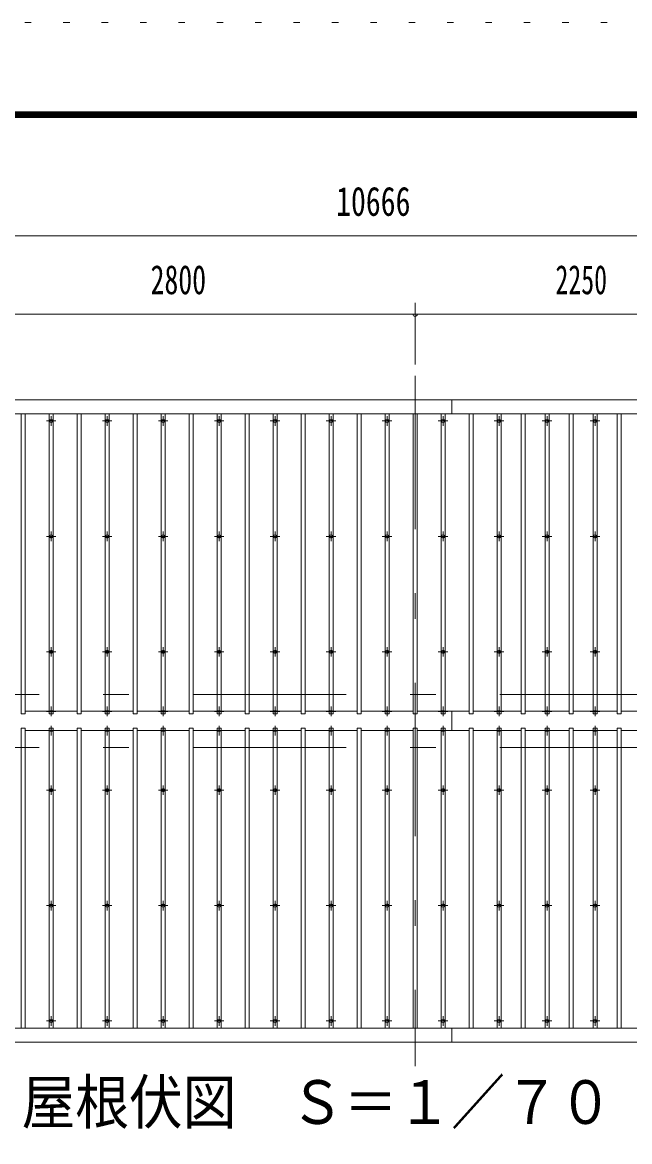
# Model space of a CAD drawing. Units: millimetres, scale not verified. Extents: x -34087 to 34090, y -14699 to 14701.
# Drawn here: x -1746 to 2050, y 7702 to 14701 of the extents above; entities that cross this region are included whole.
import ezdxf
from ezdxf.enums import TextEntityAlignment as Align

# ---------------------------------------------------------------- set-up
doc = ezdxf.new("R2010")
doc.units = ezdxf.units.MM
doc.header["$LTSCALE"] = 80
doc.linetypes.add('USER3', pattern=[24, 12, -5, 2, -5])
doc.linetypes.add('USER4', pattern=[3, 0.5, -2.5])
for name, color, linetype, lineweight in [('0-2_1-07BOLD', 7, 'Continuous', 18), ('0-3_1-27CENTER', 3, 'USER3', 18), ('0-4_1-47THIN', 4, 'Continuous', 18), ('0-5_1-57DIM', 3, 'Continuous', 18), ('0-C_F-F1PAPER', 5, 'Continuous', 18), ('0-D_F-E_J_ADD', 5, 'USER4', 18)]:
    doc.layers.add(name, color=color, linetype=linetype, lineweight=lineweight)
doc.styles.add('ＭＳ ゴシック', font='')
doc.styles.get('ＭＳ ゴシック').set_extended_font_data('MS Gothic')

msp = doc.modelspace()

# ---------------------------------------------------------------- linework, layer by layer
at = {"layer": '0-2_1-07BOLD'}
for p, q in [((939.05, 12253.91), (939.05, 12341.35)), ((-4773.95, 12253.91), (5892.05, 12253.91)), ((939.05, 10271.86), (939.05, 10392.83)), ((-4773.95, 8410.79), (5892.05, 8410.79)), ((939.05, 8323.35), (939.05, 8410.79))]:
    msp.add_line(p, q, dxfattribs=at)
for points in [[(5852.05, 12253.91), (5852.05, 10377.83), (5892.05, 10377.83), (5892.05, 12341.35), (-4773.95, 12341.35), (-4773.95, 10377.83)], [(5852.05, 8410.79), (5852.05, 10286.86), (5892.05, 10286.86), (5892.05, 8323.35), (-4773.95, 8323.35)]]:
    msp.add_lwpolyline(points, dxfattribs=at)
for centre in [(-1565.95, 12208.17), (-1215.95, 12208.17), (-865.95, 12208.17), (-515.95, 12208.17), (-165.95, 12208.17), (184.05, 12208.17), (534.05, 12208.17), (884.05, 12208.17), (1234.05, 12208.17), (1534.05, 12208.17), (1834.05, 12208.17), (-1565.95, 11486.51), (-1215.95, 11486.51), (-865.95, 11486.51), (-515.95, 11486.51), (-165.95, 11486.51), (184.05, 11486.51), (534.05, 11486.51), (884.05, 11486.51), (1234.05, 11486.51), (1534.05, 11486.51), (1834.05, 11486.51), (-1565.95, 10764.85), (-1215.95, 10764.85), (-865.95, 10764.85), (-515.95, 10764.85), (-165.95, 10764.85), (184.05, 10764.85), (534.05, 10764.85), (884.05, 10764.85), (1234.05, 10764.85), (1534.05, 10764.85), (1834.05, 10764.85), (-1565.95, 9899.85), (-1215.95, 9899.85), (-865.95, 9899.85), (-515.95, 9899.85), (-165.95, 9899.85), (184.05, 9899.85), (534.05, 9899.85), (884.05, 9899.85), (1234.05, 9899.85), (1534.05, 9899.85), (1834.05, 9899.85), (-1565.95, 9178.19), (-1215.95, 9178.19), (-865.95, 9178.19), (-515.95, 9178.19), (-165.95, 9178.19), (184.05, 9178.19), (534.05, 9178.19), (884.05, 9178.19), (1234.05, 9178.19), (1534.05, 9178.19), (1834.05, 9178.19), (-1565.95, 8456.52), (-1215.95, 8456.52), (-865.95, 8456.52), (-515.95, 8456.52), (-165.95, 8456.52), (184.05, 8456.52), (534.05, 8456.52), (884.05, 8456.52), (1234.05, 8456.52), (1534.05, 8456.52), (1834.05, 8456.52)]:
    msp.add_circle(centre, 10, dxfattribs=at)
for centre, start, end in [((-1565.95, 10381.8), 46.3961, 133.6039), ((-1565.95, 10402.8), 226.39838, 313.60162), ((-1215.95, 10381.8), 46.3961, 133.6039), ((-1215.95, 10402.8), 226.39838, 313.60162), ((-865.95, 10381.8), 46.3961, 133.6039), ((-865.95, 10402.8), 226.39838, 313.60162), ((-515.95, 10381.8), 46.3961, 133.6039), ((-515.95, 10402.8), 226.39838, 313.60162), ((-165.95, 10381.8), 46.3961, 133.6039), ((-165.95, 10402.8), 226.39838, 313.60162), ((184.05, 10381.8), 46.3961, 133.6039), ((184.05, 10402.8), 226.39838, 313.60162), ((534.05, 10381.8), 46.3961, 133.6039), ((534.05, 10402.8), 226.39838, 313.60162), ((884.05, 10381.8), 46.3961, 133.6039), ((884.05, 10402.8), 226.39838, 313.60162), ((1234.05, 10381.8), 46.3961, 133.6039), ((1234.05, 10402.8), 226.39838, 313.60162), ((1534.05, 10381.8), 46.3961, 133.6039), ((1534.05, 10402.8), 226.39838, 313.60162), ((1834.05, 10381.8), 46.3961, 133.6039), ((1834.05, 10402.8), 226.39838, 313.60162), ((-1565.95, 10261.9), 46.39838, 133.60162), ((-1565.95, 10282.9), 226.3961, 313.6039), ((-1215.95, 10261.9), 46.39838, 133.60162), ((-1215.95, 10282.9), 226.3961, 313.6039), ((-865.95, 10261.9), 46.39838, 133.60162), ((-865.95, 10282.9), 226.3961, 313.6039), ((-515.95, 10261.9), 46.39838, 133.60162), ((-515.95, 10282.9), 226.3961, 313.6039), ((-165.95, 10261.9), 46.39838, 133.60162), ((-165.95, 10282.9), 226.3961, 313.6039), ((184.05, 10261.9), 46.39838, 133.60162), ((184.05, 10282.9), 226.3961, 313.6039), ((534.05, 10261.9), 46.39838, 133.60162), ((534.05, 10282.9), 226.3961, 313.6039), ((884.05, 10261.9), 46.39838, 133.60162), ((884.05, 10282.9), 226.3961, 313.6039), ((1234.05, 10261.9), 46.39838, 133.60162), ((1234.05, 10282.9), 226.3961, 313.6039), ((1534.05, 10261.9), 46.39838, 133.60162), ((1534.05, 10282.9), 226.3961, 313.6039), ((1834.05, 10261.9), 46.39838, 133.60162), ((1834.05, 10282.9), 226.3961, 313.6039)]:
    msp.add_arc(centre, 14.5, start, end, dxfattribs=at)
at = {"layer": '0-3_1-27CENTER'}
for p, q in [((709.05, 12491.35), (709.05, 8173.34)), ((-1595.95, 12208.17), (-1535.95, 12208.17)), ((-1565.95, 12178.17), (-1565.95, 12238.17)), ((-1245.95, 12208.17), (-1185.95, 12208.17)), ((-1215.95, 12238.17), (-1215.95, 12178.17)), ((-895.95, 12208.17), (-835.95, 12208.17)), ((-865.95, 12178.17), (-865.95, 12238.17)), ((-485.95, 12208.17), (-545.95, 12208.17)), ((-515.95, 12238.17), (-515.95, 12178.17)), ((-195.95, 12208.17), (-135.95, 12208.17)), ((-165.95, 12178.17), (-165.95, 12238.17)), ((154.05, 12208.17), (214.05, 12208.17)), ((184.05, 12238.17), (184.05, 12178.17)), ((504.05, 12208.17), (564.05, 12208.17)), ((534.05, 12178.17), (534.05, 12238.17)), ((914.05, 12208.17), (854.05, 12208.17)), ((884.05, 12238.17), (884.05, 12178.17)), ((1204.05, 12208.17), (1264.05, 12208.17)), ((1234.05, 12178.17), (1234.05, 12238.17)), ((1504.05, 12208.17), (1564.05, 12208.17)), ((1534.05, 12178.17), (1534.05, 12238.17)), ((1804.05, 12208.17), (1864.05, 12208.17)), ((1834.05, 12178.17), (1834.05, 12238.17)), ((-1595.95, 11486.51), (-1535.95, 11486.51)), ((-1565.95, 11516.51), (-1565.95, 11456.51)), ((-1245.95, 11486.51), (-1185.95, 11486.51)), ((-1215.95, 11456.51), (-1215.95, 11516.51)), ((-895.95, 11486.51), (-835.95, 11486.51)), ((-865.95, 11516.51), (-865.95, 11456.51)), ((-485.95, 11486.51), (-545.95, 11486.51)), ((-515.95, 11456.51), (-515.95, 11516.51)), ((-195.95, 11486.51), (-135.95, 11486.51)), ((-165.95, 11516.51), (-165.95, 11456.51)), ((154.05, 11486.51), (214.05, 11486.51)), ((184.05, 11456.51), (184.05, 11516.51)), ((504.05, 11486.51), (564.05, 11486.51)), ((534.05, 11516.51), (534.05, 11456.51)), ((914.05, 11486.51), (854.05, 11486.51)), ((884.05, 11456.51), (884.05, 11516.51)), ((1204.05, 11486.51), (1264.05, 11486.51)), ((1234.05, 11516.51), (1234.05, 11456.51)), ((1564.05, 11486.51), (1504.05, 11486.51)), ((1534.05, 11456.51), (1534.05, 11516.51)), ((1804.05, 11486.51), (1864.05, 11486.51)), ((1834.05, 11516.51), (1834.05, 11456.51)), ((-1565.95, 10734.85), (-1565.95, 10794.85)), ((-1215.95, 10734.85), (-1215.95, 10794.85)), ((-865.95, 10734.85), (-865.95, 10794.85)), ((-515.95, 10734.85), (-515.95, 10794.85)), ((-165.95, 10734.85), (-165.95, 10794.85)), ((184.05, 10734.85), (184.05, 10794.85)), ((534.05, 10794.85), (534.05, 10734.85)), ((884.05, 10734.85), (884.05, 10794.85)), ((1234.05, 10734.85), (1234.05, 10794.85)), ((1534.05, 10734.85), (1534.05, 10794.85)), ((1834.05, 10734.85), (1834.05, 10794.85)), ((-1595.95, 10764.85), (-1535.95, 10764.85)), ((-1245.95, 10764.85), (-1185.95, 10764.85)), ((-895.95, 10764.85), (-835.95, 10764.85)), ((-545.95, 10764.85), (-485.95, 10764.85)), ((-195.95, 10764.85), (-135.95, 10764.85)), ((154.05, 10764.85), (214.05, 10764.85)), ((504.05, 10764.85), (564.05, 10764.85)), ((854.05, 10764.85), (914.05, 10764.85)), ((1204.05, 10764.85), (1264.05, 10764.85)), ((1504.05, 10764.85), (1564.05, 10764.85)), ((1804.05, 10764.85), (1864.05, 10764.85)), ((6039.05, 10497.35), (-4920.95, 10497.35)), ((-1595.95, 10392.3), (-1535.95, 10392.3)), ((-1565.95, 10362.3), (-1565.95, 10422.3)), ((-1245.95, 10392.3), (-1185.95, 10392.3)), ((-1215.95, 10362.3), (-1215.95, 10422.3)), ((-895.95, 10392.3), (-835.95, 10392.3)), ((-865.95, 10362.3), (-865.95, 10422.3)), ((-545.95, 10392.3), (-485.95, 10392.3)), ((-515.95, 10362.3), (-515.95, 10422.3)), ((-135.95, 10392.3), (-195.95, 10392.3)), ((-165.95, 10362.3), (-165.95, 10422.3)), ((154.05, 10392.3), (214.05, 10392.3)), ((184.05, 10362.3), (184.05, 10422.3)), ((504.05, 10392.3), (564.05, 10392.3)), ((534.05, 10362.3), (534.05, 10422.3)), ((854.05, 10392.3), (914.05, 10392.3)), ((884.05, 10362.3), (884.05, 10422.3)), ((1264.05, 10392.3), (1204.05, 10392.3)), ((1234.05, 10362.3), (1234.05, 10422.3)), ((1504.05, 10392.3), (1564.05, 10392.3)), ((1534.05, 10362.3), (1534.05, 10422.3)), ((1864.05, 10392.3), (1804.05, 10392.3)), ((1834.05, 10362.3), (1834.05, 10422.3)), ((-1565.95, 10302.39), (-1565.95, 10242.4)), ((-1215.95, 10302.39), (-1215.95, 10242.4)), ((-865.95, 10302.39), (-865.95, 10242.4)), ((-515.95, 10302.39), (-515.95, 10242.4)), ((-165.95, 10302.39), (-165.95, 10242.4)), ((184.05, 10302.39), (184.05, 10242.4)), ((534.05, 10302.39), (534.05, 10242.4)), ((884.05, 10302.39), (884.05, 10242.4)), ((1234.05, 10302.39), (1234.05, 10242.4)), ((1534.05, 10302.39), (1534.05, 10242.4)), ((1834.05, 10302.39), (1834.05, 10242.4)), ((-1595.95, 10272.39), (-1535.95, 10272.39)), ((-1245.95, 10272.39), (-1185.95, 10272.39)), ((-895.95, 10272.39), (-835.95, 10272.39)), ((-485.95, 10272.39), (-545.95, 10272.39)), ((-195.95, 10272.39), (-135.95, 10272.39)), ((154.05, 10272.39), (214.05, 10272.39)), ((504.05, 10272.39), (564.05, 10272.39)), ((914.05, 10272.39), (854.05, 10272.39)), ((1204.05, 10272.39), (1264.05, 10272.39)), ((1564.05, 10272.39), (1504.05, 10272.39)), ((1804.05, 10272.39), (1864.05, 10272.39)), ((6039.05, 10167.35), (-4920.95, 10167.35)), ((-1535.95, 9899.85), (-1595.95, 9899.85)), ((-1565.95, 9929.84), (-1565.95, 9869.85)), ((-1185.95, 9899.85), (-1245.95, 9899.85)), ((-1215.95, 9929.84), (-1215.95, 9869.85)), ((-835.95, 9899.85), (-895.95, 9899.85)), ((-865.95, 9929.84), (-865.95, 9869.85)), ((-485.95, 9899.85), (-545.95, 9899.85)), ((-515.95, 9929.84), (-515.95, 9869.85)), ((-135.95, 9899.85), (-195.95, 9899.85)), ((-165.95, 9869.85), (-165.95, 9929.84)), ((214.05, 9899.85), (154.05, 9899.85)), ((184.05, 9929.84), (184.05, 9869.85)), ((564.05, 9899.85), (504.05, 9899.85)), ((534.05, 9929.84), (534.05, 9869.85)), ((914.05, 9899.85), (854.05, 9899.85)), ((884.05, 9869.85), (884.05, 9929.84)), ((1264.05, 9899.85), (1204.05, 9899.85)), ((1234.05, 9929.84), (1234.05, 9869.85)), ((1564.05, 9899.85), (1504.05, 9899.85)), ((1534.05, 9869.85), (1534.05, 9929.84)), ((1864.05, 9899.85), (1804.05, 9899.85)), ((1834.05, 9929.84), (1834.05, 9869.85)), ((-1595.95, 9178.19), (-1535.95, 9178.19)), ((-1565.95, 9208.19), (-1565.95, 9148.18)), ((-1245.95, 9178.19), (-1185.95, 9178.19)), ((-1215.95, 9148.18), (-1215.95, 9208.19)), ((-895.95, 9178.19), (-835.95, 9178.19)), ((-865.95, 9208.19), (-865.95, 9148.18)), ((-485.95, 9178.19), (-545.95, 9178.19)), ((-515.95, 9148.18), (-515.95, 9208.19)), ((-195.95, 9178.19), (-135.95, 9178.19)), ((-165.95, 9208.19), (-165.95, 9148.18)), ((154.05, 9178.19), (214.05, 9178.19)), ((184.05, 9148.18), (184.05, 9208.19)), ((504.05, 9178.19), (564.05, 9178.19)), ((534.05, 9208.19), (534.05, 9148.18)), ((914.05, 9178.19), (854.05, 9178.19)), ((884.05, 9148.18), (884.05, 9208.19)), ((1204.05, 9178.19), (1264.05, 9178.19)), ((1234.05, 9208.19), (1234.05, 9148.18)), ((1564.05, 9178.19), (1504.05, 9178.19)), ((1534.05, 9148.18), (1534.05, 9208.19)), ((1804.05, 9178.19), (1864.05, 9178.19)), ((1834.05, 9208.19), (1834.05, 9148.18)), ((-1565.95, 8486.52), (-1565.95, 8426.52)), ((-1215.95, 8426.52), (-1215.95, 8486.52)), ((-865.95, 8486.52), (-865.95, 8426.52)), ((-515.95, 8426.52), (-515.95, 8486.52)), ((-165.95, 8486.52), (-165.95, 8426.52)), ((184.05, 8426.52), (184.05, 8486.52)), ((534.05, 8486.52), (534.05, 8426.52)), ((884.05, 8426.52), (884.05, 8486.52)), ((1234.05, 8486.52), (1234.05, 8426.52)), ((1534.05, 8426.52), (1534.05, 8486.52)), ((1834.05, 8486.52), (1834.05, 8426.52)), ((-1535.95, 8456.52), (-1595.95, 8456.52)), ((-1245.95, 8456.52), (-1185.95, 8456.52)), ((-835.95, 8456.52), (-895.95, 8456.52)), ((-485.95, 8456.52), (-545.95, 8456.52)), ((-135.95, 8456.52), (-195.95, 8456.52)), ((154.05, 8456.52), (214.05, 8456.52)), ((564.05, 8456.52), (504.05, 8456.52)), ((914.05, 8456.52), (854.05, 8456.52)), ((1264.05, 8456.52), (1204.05, 8456.52)), ((1564.05, 8456.52), (1504.05, 8456.52)), ((1864.05, 8456.52), (1804.05, 8456.52))]:
    msp.add_line(p, q, dxfattribs=at)
at = {"layer": '0-4_1-47THIN'}
for p, q in [((-1728.45, 12253.91), (-1728.45, 10377.83)), ((-1553.45, 10377.83), (-1553.45, 12253.91)), ((-1378.45, 10377.83), (-1378.45, 12253.91)), ((-1203.45, 10377.83), (-1203.45, 12253.91)), ((-1028.45, 12253.91), (-1028.45, 10377.83)), ((-853.45, 10377.83), (-853.45, 12253.91)), ((-678.45, 12253.91), (-678.45, 10377.83)), ((-503.45, 12253.91), (-503.45, 10377.83)), ((-328.45, 12253.91), (-328.45, 10377.83)), ((-153.45, 12253.91), (-153.45, 10377.83)), ((21.55, 10377.83), (21.55, 12253.91)), ((196.55, 10377.83), (196.55, 12253.91)), ((371.55, 12253.91), (371.55, 10377.83)), ((546.55, 12253.91), (546.55, 10377.83)), ((721.55, 10377.83), (721.55, 12253.91)), ((896.55, 12253.91), (896.55, 10377.83)), ((1071.55, 12253.91), (1071.55, 10377.83)), ((1246.55, 12253.91), (1246.55, 10377.83)), ((1396.55, 12253.91), (1396.55, 10377.83)), ((1546.55, 12253.91), (1546.55, 10377.83)), ((1696.55, 12253.91), (1696.55, 10377.83)), ((1846.55, 12253.91), (1846.55, 10377.83)), ((1996.55, 12253.91), (1996.55, 10377.83)), ((-1578.45, 10392.83), (-1728.45, 10392.83)), ((-1403.45, 10392.83), (-1553.45, 10392.83)), ((-1228.45, 10392.83), (-1378.45, 10392.83)), ((-1053.45, 10392.83), (-1203.45, 10392.83)), ((-878.45, 10392.83), (-1028.45, 10392.83)), ((-703.45, 10392.83), (-853.45, 10392.83)), ((-528.45, 10392.83), (-678.45, 10392.83)), ((-353.45, 10392.83), (-503.45, 10392.83)), ((-178.45, 10392.83), (-328.45, 10392.83)), ((-3.45, 10392.83), (-153.45, 10392.83)), ((171.55, 10392.83), (21.55, 10392.83)), ((346.55, 10392.83), (196.55, 10392.83)), ((521.55, 10392.83), (371.55, 10392.83)), ((696.55, 10392.83), (546.55, 10392.83)), ((871.55, 10392.83), (721.55, 10392.83)), ((1046.55, 10392.83), (896.55, 10392.83)), ((1221.55, 10392.83), (1071.55, 10392.83)), ((1371.55, 10392.83), (1246.55, 10392.83)), ((1521.55, 10392.83), (1396.55, 10392.83)), ((1671.55, 10392.83), (1546.55, 10392.83)), ((1821.55, 10392.83), (1696.55, 10392.83)), ((1971.55, 10392.83), (1846.55, 10392.83)), ((2121.55, 10392.83), (1996.55, 10392.83)), ((-1728.45, 10271.86), (-1578.45, 10271.86)), ((-1553.45, 10271.86), (-1403.45, 10271.86)), ((-1378.45, 10271.86), (-1228.45, 10271.86)), ((-1203.45, 10271.86), (-1053.45, 10271.86)), ((-1028.45, 10271.86), (-878.45, 10271.86)), ((-853.45, 10271.86), (-703.45, 10271.86)), ((-678.45, 10271.86), (-528.45, 10271.86)), ((-503.45, 10271.86), (-353.45, 10271.86)), ((-328.45, 10271.86), (-178.45, 10271.86)), ((-153.45, 10271.86), (-3.45, 10271.86)), ((21.55, 10271.86), (171.55, 10271.86)), ((196.55, 10271.86), (346.55, 10271.86)), ((371.55, 10271.86), (521.55, 10271.86)), ((546.55, 10271.86), (696.55, 10271.86)), ((721.55, 10271.86), (871.55, 10271.86)), ((896.55, 10271.86), (1046.55, 10271.86)), ((1071.55, 10271.86), (1221.55, 10271.86)), ((1246.55, 10271.86), (1371.55, 10271.86)), ((1396.55, 10271.86), (1521.55, 10271.86)), ((1546.55, 10271.86), (1671.55, 10271.86)), ((1696.55, 10271.86), (1821.55, 10271.86)), ((1846.55, 10271.86), (1971.55, 10271.86)), ((1996.55, 10271.86), (2121.55, 10271.86))]:
    msp.add_line(p, q, dxfattribs=at)
for points in [[(-1728.45, 10377.83), (-1753.45, 10377.83), (-1753.45, 12253.91)], [(-1578.45, 12253.91), (-1578.45, 10377.83), (-1553.45, 10377.83)], [(-1403.45, 12253.91), (-1403.45, 10377.83), (-1378.45, 10377.83)], [(-1228.45, 12253.91), (-1228.45, 10377.83), (-1203.45, 10377.83)], [(-1028.45, 10377.83), (-1053.45, 10377.83), (-1053.45, 12253.91)], [(-878.45, 12253.91), (-878.45, 10377.83), (-853.45, 10377.83)], [(-678.45, 10377.83), (-703.45, 10377.83), (-703.45, 12253.91)], [(-503.45, 10377.83), (-528.45, 10377.83), (-528.45, 12253.91)], [(-328.45, 10377.83), (-353.45, 10377.83), (-353.45, 12253.91)], [(-153.45, 10377.83), (-178.45, 10377.83), (-178.45, 12253.91)], [(-3.45, 12253.91), (-3.45, 10377.83), (21.55, 10377.83)], [(171.55, 12253.91), (171.55, 10377.83), (196.55, 10377.83)], [(371.55, 10377.83), (346.55, 10377.83), (346.55, 12253.91)], [(546.55, 10377.83), (521.55, 10377.83), (521.55, 12253.91)], [(696.55, 12253.91), (696.55, 10377.83), (721.55, 10377.83)], [(896.55, 10377.83), (871.55, 10377.83), (871.55, 12253.91)], [(1071.55, 10377.83), (1046.55, 10377.83), (1046.55, 12253.91)], [(1246.55, 10377.83), (1221.55, 10377.83), (1221.55, 12253.91)], [(1396.55, 10377.83), (1371.55, 10377.83), (1371.55, 12253.91)], [(1546.55, 10377.83), (1521.55, 10377.83), (1521.55, 12253.91)], [(1696.55, 10377.83), (1671.55, 10377.83), (1671.55, 12253.91)], [(1846.55, 10377.83), (1821.55, 10377.83), (1821.55, 12253.91)], [(1996.55, 10377.83), (1971.55, 10377.83), (1971.55, 12253.91)], [(-1728.45, 8410.79), (-1728.45, 10286.86), (-1753.45, 10286.86), (-1753.45, 8410.79)], [(-1553.45, 8410.79), (-1553.45, 10286.86), (-1578.45, 10286.86), (-1578.45, 8410.79)], [(-1378.45, 8410.79), (-1378.45, 10286.86), (-1403.45, 10286.86), (-1403.45, 8410.79)], [(-1203.45, 8410.79), (-1203.45, 10286.86), (-1228.45, 10286.86), (-1228.45, 8410.79)], [(-1028.45, 8410.79), (-1028.45, 10286.86), (-1053.45, 10286.86), (-1053.45, 8410.79)], [(-853.45, 8410.79), (-853.45, 10286.86), (-878.45, 10286.86), (-878.45, 8410.79)], [(-678.45, 8410.79), (-678.45, 10286.86), (-703.45, 10286.86), (-703.45, 8410.79)], [(-503.45, 8410.79), (-503.45, 10286.86), (-528.45, 10286.86), (-528.45, 8410.79)], [(-328.45, 8410.79), (-328.45, 10286.86), (-353.45, 10286.86), (-353.45, 8410.79)], [(-153.45, 8410.79), (-153.45, 10286.86), (-178.45, 10286.86), (-178.45, 8410.79)], [(21.55, 8410.79), (21.55, 10286.86), (-3.45, 10286.86), (-3.45, 8410.79)], [(196.55, 8410.79), (196.55, 10286.86), (171.55, 10286.86), (171.55, 8410.79)], [(371.55, 8410.79), (371.55, 10286.86), (346.55, 10286.86), (346.55, 8410.79)], [(546.55, 8410.79), (546.55, 10286.86), (521.55, 10286.86), (521.55, 8410.79)], [(721.55, 8410.79), (721.55, 10286.86), (696.55, 10286.86), (696.55, 8410.79)], [(896.55, 8410.79), (896.55, 10286.86), (871.55, 10286.86), (871.55, 8410.79)], [(1071.55, 8410.79), (1071.55, 10286.86), (1046.55, 10286.86), (1046.55, 8410.79)], [(1246.55, 8410.79), (1246.55, 10286.86), (1221.55, 10286.86), (1221.55, 8410.79)], [(1396.55, 8410.79), (1396.55, 10286.86), (1371.55, 10286.86), (1371.55, 8410.79)], [(1546.55, 8410.79), (1546.55, 10286.86), (1521.55, 10286.86), (1521.55, 8410.79)], [(1696.55, 8410.79), (1696.55, 10286.86), (1671.55, 10286.86), (1671.55, 8410.79)], [(1846.55, 8410.79), (1846.55, 10286.86), (1821.55, 10286.86), (1821.55, 8410.79)], [(1996.55, 8410.79), (1996.55, 10286.86), (1971.55, 10286.86), (1971.55, 8410.79)]]:
    msp.add_lwpolyline(points, dxfattribs=at)
at = {"layer": '0-5_1-57DIM'}
for p, q in [((-4773.95, 13366.35), (5892.05, 13366.35)), ((709.05, 12946.34), (709.05, 12561.35)), ((-2090.95, 12876.34), (709.05, 12876.34)), ((723.05, 12876.34), (695.05, 12876.34)), ((709.05, 12876.34), (2959.05, 12876.34))]:
    msp.add_line(p, q, dxfattribs=at)
msp.add_arc((709.05, 12876.34), 14, 180, 0, dxfattribs=at)
at = {"layer": '0-C_F-F1PAPER'}
for points in [[(33389.59, -13999.19), (33389.59, 14140.81), (-6790.4, 14140.81), (-6790.4, -13999.19)], [(33386.09, -13995.69), (33386.09, 14137.3), (-6786.9, 14137.3), (-6786.9, -13995.69)], [(33382.59, -13992.19), (-6783.4, -13992.19), (-6783.4, 14133.8), (33382.59, 14133.8)], [(33379.09, -13988.69), (33379.09, 14130.31), (-6779.9, 14130.31), (-6779.9, -13988.69)], [(33375.59, -13985.19), (-6776.4, -13985.19), (-6776.4, 14126.8), (33375.59, 14126.8)], [(33372.09, -13981.69), (33372.09, 14123.3), (-6772.9, 14123.3), (-6772.9, -13981.69)], [(33368.59, -13978.19), (-6769.4, -13978.19), (-6769.4, 14119.8), (33368.59, 14119.8)], [(33365.1, -13974.69), (33365.1, 14116.31), (-6765.9, 14116.31), (-6765.9, -13974.69)], [(33361.59, -13971.19), (33361.59, 14112.81), (-6762.4, 14112.81), (-6762.4, -13971.19)], [(33358.09, -13967.69), (33358.09, 14109.3), (-6758.9, 14109.3), (-6758.9, -13967.69)], [(33354.59, -13964.19), (-6755.4, -13964.19), (-6755.4, 14105.8), (33354.59, 14105.8)]]:
    msp.add_lwpolyline(points, close=True, dxfattribs=at)
at = {"layer": '0-D_F-E_J_ADD'}
msp.add_lwpolyline([(34089.6, -14699.19), (-7490.4, -14699.19), (-7490.4, 14700.81), (34089.6, 14700.81)], close=True, dxfattribs=at)

# ---------------------------------------------------------------- texts
at = {"layer": '0-5_1-57DIM', "color": 7, "style": 'ＭＳ ゴシック'}
for s, height, width, p in [('10666', 182.3, 0.75, (215.17, 13436.35)), ('2800', 182.3, 0.7, (-944.73, 12946.34)), ('2250', 182.3, 0.65, (1586.69, 12946.34)), ('屋根伏図\u3000Ｓ＝１／７０', 273.5, 0.9, (-1750.95, 7730.65))]:
    msp.add_text(s, height=height, dxfattribs=dict(at, width=width)).set_placement(p, align=Align.BOTTOM_LEFT)

doc.saveas('drawing.dxf')
